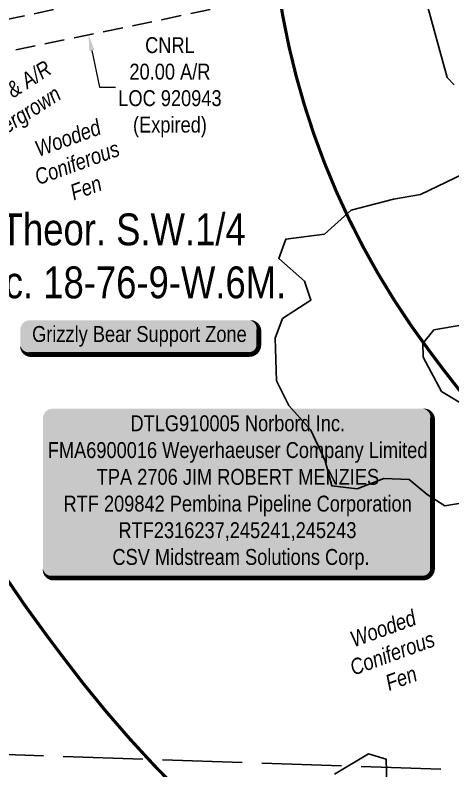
# Model space of a CAD drawing. Extents: x 347027 to 352250, y 6156875 to 6165050.
# Drawn here: x 349157.6 to 349432.8, y 6161691.1 to 6162166.6 of the extents above; entities that cross this region are included whole.
import ezdxf

# ---------------------------------------------------------------- set-up
doc = ezdxf.new("R2010")
doc.units = 0
doc.header["$LTSCALE"] = 5
doc.header["$PDSIZE"] = 20
for name, pattern in [('DASHDOT2', [5, 2.5, -1.25, 0, -1.25]), ('foc-ACCESSROAD', [3.75, 2.5, -1.25]), ('foc-UNSURVEYED', [12.5, 10, -2.5])]:
    doc.linetypes.add(name, pattern=pattern)
doc.layers.get('Defpoints').update_dxf_attribs({"color": 9})
for name, color, linetype in [('AS-SURFACE IMPACT', 7, 'Continuous'), ('AS-WILDLIFE', 131, 'DASHDOT2'), ('AS-WILDLIFE-BLOCK', 131, 'Continuous'), ('C-SYMBOL', 7, 'Continuous'), ('F-AR', 190, 'foc-ACCESSROAD'), ('L-USEC', 7, 'foc-UNSURVEYED'), ('T-BUSH-T', 110, 'Continuous'), ('WETLAND', 143, 'Continuous'), ('WETLAND-T', 146, 'Continuous')]:
    doc.layers.add(name, color=color, linetype=linetype)
doc.layers.add('F-RW-T', color=190, linetype='Continuous', lineweight=9)
doc.styles.add('100L', font='ARIALN.TTF', dxfattribs={"height": 11})
doc.styles.add('175L', font='ARIALN.TTF', dxfattribs={"height": 20})
doc.styles.add('80', font='ARIALN.TTF', dxfattribs={"height": 10})
doc.styles.add('80CG', font='ARIALN.TTF', dxfattribs={"height": 10})
doc.styles.add('80L', font='ARIALN.TTF', dxfattribs={"height": 10})
doc.dimstyles.new('Compass 5 000', dxfattribs={"dimscale": 5, "dimtxt": 9, "dimasz": 2, "dimexe": 0.2, "dimexo": 0.0625, "dimgap": 0.5, "dimtad": 0, "dimtih": 1, "dimtoh": 1, "dimzin": 0, "dimdsep": 46, "dimtxsty": '80CG', "dimcen": 0.1, "dimse1": 1, "dimse2": 1, "dimclrd": 256, "dimclrt": 256, "dimaunit": 1, "dimadec": 4, "dimazin": 0, "dimtfac": 0.06, "dimtofl": 0, "dimtmove": 0, "dimatfit": 1, "dimfxl": 0.2, "dimtolj": 1, "dimtzin": 0, "dimlwd": -1, "dimarcsym": 0})

# ---------------------------------------------------------------- blocks, each defined once
blk = doc.blocks.new('*U33')
h = blk.add_hatch(color=255)
edge = h.paths.add_edge_path()
edge.add_line((-116.5, -54), (116.5, -54))
edge.add_arc((116.5, -48), 6, 270, 360)
edge.add_line((122.5, -48), (122.5, 46.5))
edge.add_arc((116.5, 46.5), 6, 0, 90)
edge.add_line((116.5, 52.5), (-116.5, 52.5))
edge.add_arc((-116.5, 46.5), 6, 90, 180)
edge.add_line((-122.5, 46.5), (-122.5, -48))
edge.add_arc((-116.5, -48), 6, 180, 270)
at = {"color": 44, "flags": 128}
blk.add_lwpolyline([(-116.5, -54, 3, 3, 0), (116.5, -54, 3, 3, 0.414214), (122.5, -48, 3, 3, 0), (122.5, 46.5, 3, 0, 0.414214), (116.5, 52.5, 0, 0, 0), (-116.5, 52.5, 0, 0, 0.414214), (-122.5, 46.5, 0, 0, 0), (-122.5, -48, 0, 3, 0.414214)], format="xyseb", close=True, dxfattribs=at)
at = {"color": 44, "style": '80'}
blk.add_attdef('ENTER_TEXT_001', (-35.99, -5), '', height=10, dxfattribs=at)
blk = doc.blocks.new('*U39')
h = blk.add_hatch(color=255)
edge = h.paths.add_edge_path()
edge.add_line((-69, -11.5), (69, -11.5))
edge.add_arc((69, -5.5), 6, 270, 360)
edge.add_line((75, -5.5), (75, 4))
edge.add_arc((69, 4), 6, 0, 90)
edge.add_line((69, 10), (-69, 10))
edge.add_arc((-69, 4), 6, 90, 180)
edge.add_line((-75, 4), (-75, -5.5))
edge.add_arc((-69, -5.5), 6, 180, 270)
at = {"color": 131, "flags": 128}
blk.add_lwpolyline([(-69, -11.5, 3, 3, 0), (69, -11.5, 3, 3, 0.414214), (75, -5.5, 3, 3, 0), (75, 4, 3, 0, 0.414214), (69, 10, 0, 0, 0), (-69, 10, 0, 0, 0.414214), (-75, 4, 0, 0, 0), (-75, -5.5, 0, 3, 0.414214)], format="xyseb", close=True, dxfattribs=at)
at = {"color": 131, "style": '80'}
blk.add_attdef('ENTER_TEXT_001', (-35.99, -5), '', height=10, dxfattribs=at)
blk = doc.blocks.new('*D84')
at = {"layer": 'Defpoints', "color": 0, "transparency": 16777216}
for p in [(349201.3, 6162174.14), (349203.76, 6162154.23), (349205.37, 6162154.56)]:
    blk.add_point(p, dxfattribs=at)
at = {"layer": 'F-RW-T', "transparency": 16777216}
for p, q in [((349197.66, 6162183.6), (349195.63, 6162193.39)), ((349205.79, 6162144.44), (349210.61, 6162121.23)), ((349210.61, 6162121.23), (349220.61, 6162121.23))]:
    blk.add_line(p, q, dxfattribs=at)
for points in [[(349199.29, 6162183.94), (349196.03, 6162183.26), (349199.7, 6162173.81)], [(349207.42, 6162144.78), (349204.16, 6162144.1), (349203.76, 6162154.23)]]:
    blk.add_solid(points, dxfattribs=at)
at = {"layer": 'F-RW-T', "transparency": 16777216, "insert": (349254.91, 6162121.23), "char_height": 10, "attachment_point": 5, "style": '80CG'}
blk.add_mtext('\\A1;CNRL\\P20.00 A/R\\PLOC 920943\\P(Expired)', dxfattribs=at)

msp = doc.modelspace()

# ---------------------------------------------------------------- linework, layer by layer
at = {"layer": 'AS-WILDLIFE', "const_width": 2, "flags": 128}
for points in [[(349892.223, 6163281.761), (349875.946, 6163279.221), (349857.411, 6163275.6), (349839.029, 6163271.272), (349820.826, 6163266.245), (349802.828, 6163260.526), (349785.062, 6163254.124), (349767.553, 6163247.047), (349750.328, 6163239.306), (349733.411, 6163230.912), (349706.438, 6163216.926), (349689.927, 6163208.027), (349673.773, 6163198.496), (349657.998, 6163188.349), (349642.627, 6163177.6), (349627.683, 6163166.266), (349613.187, 6163154.364), (349599.161, 6163141.91), (349585.627, 6163128.925), (349572.604, 6163115.426), (349560.111, 6163101.435), (349552.881, 6163095.055), (349540.106, 6163083.385), (349527.742, 6163071.28), (349515.805, 6163058.754), (349504.309, 6163045.822), (349493.267, 6163032.5), (349482.693, 6163018.804), (349472.599, 6163004.751), (349454.617, 6162978.777), (349444.982, 6162964.33), (349435.855, 6162949.557), (349427.246, 6162934.476), (349419.166, 6162919.105), (349411.626, 6162903.463), (349404.632, 6162887.568), (349378.657, 6162825.631), (349371.532, 6162807.675), (349365.105, 6162789.457), (349359.387, 6162771.004), (349354.387, 6162752.344), (349350.111, 6162733.505), (349346.566, 6162714.515), (349343.568, 6162696.533), (349341.117, 6162680.166), (349339.209, 6162663.726), (349337.846, 6162647.231), (349337.03, 6162630.701), (349335.033, 6162569.765), (349334.719, 6162551.679), (349335.091, 6162533.594), (349336.146, 6162515.536), (349337.885, 6162497.531), (349340.303, 6162479.604), (349334.476, 6162462.157), (349329.3, 6162444.505), (349324.781, 6162426.674), (349320.926, 6162408.688), (349317.741, 6162390.571), (349315.229, 6162372.348), (349313.395, 6162354.045), (349312.24, 6162335.687), (349311.767, 6162317.298), (349311.975, 6162298.904), (349312.866, 6162280.531), (349314.436, 6162262.203), (349320.43, 6162204.263), (349322.785, 6162185.112), (349325.878, 6162166.066), (349329.703, 6162147.154), (349334.256, 6162128.403), (349339.529, 6162109.842), (349345.514, 6162091.499), (349352.203, 6162073.4), (349359.585, 6162055.572), (349367.65, 6162038.043), (349376.385, 6162020.838), (349385.778, 6162003.983), (349395.814, 6161987.504), (349406.479, 6161971.423), (349417.756, 6161955.767), (349426.747, 6161943.779), (349437.574, 6161929.861), (349448.885, 6161916.335), (349460.666, 6161903.216), (349472.904, 6161890.522), (349485.582, 6161878.267), (349498.685, 6161866.468), (349512.197, 6161855.139), (349526.1, 6161844.294), (349531.991, 6161838.75), (349546.518, 6161825.583), (349561.561, 6161813.01), (349577.096, 6161801.05), (349593.098, 6161789.722), (349609.541, 6161779.045), (349616.653, 6161762.115), (349624.386, 6161745.459), (349632.73, 6161729.1), (349641.673, 6161713.062), (349651.204, 6161697.365), (349661.309, 6161682.032), (349671.974, 6161667.083), (349683.185, 6161652.539), (349694.927, 6161638.42), (349707.182, 6161624.744), (349719.936, 6161611.532), (349730.925, 6161600.543), (349743.763, 6161588.156), (349757.035, 6161576.235), (349770.724, 6161564.795), (349784.812, 6161553.851), (349799.281, 6161543.417), (349814.114, 6161533.505), (349829.291, 6161524.129), (349832.205, 6161522.47)], [(349544.598, 6161363.956), (349535.644, 6161372.155), (349518.854, 6161388.46), (349507.865, 6161399.449), (349492.026, 6161415.708), (349476.666, 6161432.42), (349461.798, 6161449.571), (349447.433, 6161467.146), (349433.585, 6161485.131), (349420.265, 6161503.51), (349407.484, 6161522.268), (349395.253, 6161541.389), (349383.582, 6161560.857), (349372.48, 6161580.655), (349362.538, 6161588.364), (349328.343, 6161618.656), (349310.776, 6161632.861), (349293.635, 6161647.579), (349276.936, 6161662.797), (349260.694, 6161678.501), (349244.923, 6161694.677), (349229.636, 6161711.312), (349214.847, 6161728.391), (349200.568, 6161745.9), (349186.813, 6161763.822), (349177.822, 6161775.809), (349163.704, 6161795.233), (349150.175, 6161815.072), (349137.249, 6161835.309), (349124.935, 6161855.924), (349113.246, 6161876.899), (349102.192, 6161898.216), (349091.783, 6161919.855), (349082.028, 6161941.797), (349072.937, 6161964.022), (349064.516, 6161986.51), (349056.775, 6162009.24), (349049.719, 6162032.193), (349043.355, 6162055.347), (349037.69, 6162078.681), (349032.727, 6162102.176), (349028.472, 6162125.808), (349027.828, 6162130.127)]]:
    msp.add_lwpolyline(points, dxfattribs=at)
at = {"layer": 'F-AR', "flags": 128}
msp.add_lwpolyline([(349471.034, 6162213.517), (349480.295, 6162193.205), (349403.726, 6162195.742), (349121.854, 6162137.226), (349110.288, 6162155.247), (349402.001, 6162215.805), (349471.034, 6162213.517)], close=True, dxfattribs=at)
at = {"layer": 'L-USEC'}
msp.add_line((349737.549, 6161681.986), (348932.606, 6161708.622), dxfattribs=at)
at = {"layer": 'WETLAND'}
for points in [[(349482.678, 6162331.947), (349401.664, 6162330.221), (349401.611, 6162236.965), (349389.466, 6162235.396), (349374.92, 6162232.539), (349375.236, 6162221.577), (349382.86, 6162210.826), (349396.258, 6162211.212), (349413.275, 6162212.922), (349414.153, 6162182.472), (349429.149, 6162127.44), (349433.552, 6162122.691)], [(349444.842, 6162069.38), (349412.378, 6162053.816), (349395.396, 6162050.888), (349368.776, 6162044.026), (349352.145, 6162028.918), (349327.856, 6162025.78), (349323.335, 6162013.459), (349339.59, 6161999.3), (349343.596, 6161987.226), (349325.642, 6161975.737), (349321.121, 6161963.416), (349321.894, 6161936.621), (349329.658, 6161920.998), (349343.513, 6161905.55), (349352.601, 6161886.308), (349356.711, 6161870.58), (349372.615, 6161868.6), (349389.492, 6161875.182), (349405.361, 6161874.42), (349416.604, 6161864.993), (349427.776, 6161858.001), (349455.685, 6161862.463)], [(349460.44, 6161908.922), (349425.704, 6161929.862), (349414.11, 6161951.47), (349413.864, 6161959.996), (349420.926, 6161968.732), (349439.126, 6161971.695)], [(349391.598, 6161675.326), (349390.93, 6161698.468), (349379.863, 6161701.806), (349358.291, 6161688.994)]]:
    msp.add_lwpolyline(points, dxfattribs=at)

# ---------------------------------------------------------------- block references
at = {"layer": 'AS-SURFACE IMPACT'}
ref = msp.add_blockref('*U33', (349297.53, 6161866.482), dxfattribs=at)
ref.add_attrib('ENTER_TEXT_001', 'DTLG910005 Norbord Inc.', (349230.091, 6161904.823), dxfattribs={"layer": '0', "color": 44, "height": 10, "style": '80'})
ref.add_attrib('ENTER_TEXT_002', 'FMA6900016 Weyerhaeuser Company Limited', (349178.076, 6161887.979), dxfattribs={"layer": '0', "color": 44, "height": 10, "style": '80'})
ref.add_attrib('ENTER_TEXT_003', 'TPA 2706 JIM ROBERT MENZIES', (349208.881, 6161871.135), dxfattribs={"layer": '0', "color": 44, "height": 10, "style": '80'})
ref.add_attrib('ENTER_TEXT_004', 'RTF 209842 Pembina Pipeline Corporation', (349187.966, 6161854.291), dxfattribs={"layer": '0', "color": 44, "height": 10, "style": '80'})
ref.add_attrib('ENTER_TEXT_005', 'RTF2316237,245241,245243', (349222.52, 6161837.583), dxfattribs={"layer": '0', "color": 44, "height": 10, "style": '80'})
ref.add_attrib('ENTER_TEXT_006', ' CSV Midstream Solutions Corp.', (349215.572, 6161820.739), dxfattribs={"layer": '0', "color": 44, "height": 10, "style": '80'})
at = {"layer": 'AS-WILDLIFE-BLOCK'}
ref = msp.add_blockref('*U39', (349235.798, 6161964.629), dxfattribs=at)
ref.add_attrib('ENTER_TEXT_001', 'Grizzly Bear Support Zone', (349168.234, 6161961.01), dxfattribs={"layer": '0', "color": 131, "height": 10, "style": '80'})

# ---------------------------------------------------------------- texts
at = {"layer": 'C-SYMBOL', "color": 3, "insert": (349225.534, 6162041.84), "char_height": 20, "width": 215.98445, "attachment_point": 2, "style": '175L'}
msp.add_mtext('Theor. S.W.1/4\\PSec. 18-76-9-W.6M.', dxfattribs=at)
at = {"layer": 'T-BUSH-T', "insert": (349121.726, 6162103.872), "char_height": 9.99755, "attachment_point": 1, "rotation": 32.69203, "style": '100L'}
msp.add_mtext_dynamic_manual_height_columns('\\pi0.25673;{\\fArial Narrow|b0|i1|c0|p34;Lease & A/R\\P\\pi4.8941;Overgrown}', width=64.46777, gutter_width=55.013, heights=[0], dxfattribs=at)
at = {"layer": 'WETLAND-T', "char_height": 10, "attachment_point": 1, "rotation": 20, "style": '80L'}
for insert in [(349162.457, 6162084.447), (349360.716, 6161775.853)]:
    msp.add_mtext_dynamic_manual_height_columns('\\pi6.844;{\\fArial Narrow|b0|i1|c0|p34;Wooded \\P\\pi0.57521;Coniferous \\P\\pi18.287;Fen}', width=55.48194, gutter_width=50.012, heights=[0], dxfattribs=dict(at, insert=insert))

# ---------------------------------------------------------------- dimensions: what is measured, and where the dimension line sits
at = {"layer": 'F-RW-T'}
dim = msp.add_linear_dim(base=(349203.76, 6162154.229), p1=(349201.304, 6162174.142), p2=(349205.368, 6162154.563), angle=281.72805, text='CNRL\\P20.00 A/R\\PLOC 920943\\P(Expired)', dimstyle='Compass 5 000', dxfattribs=at)
dim.commit()
dim.dimension.update_dxf_attribs({"geometry": '*D84', "text_midpoint": (349254.912, 6162121.226), "dimtype": 161})

doc.saveas('drawing.dxf')
